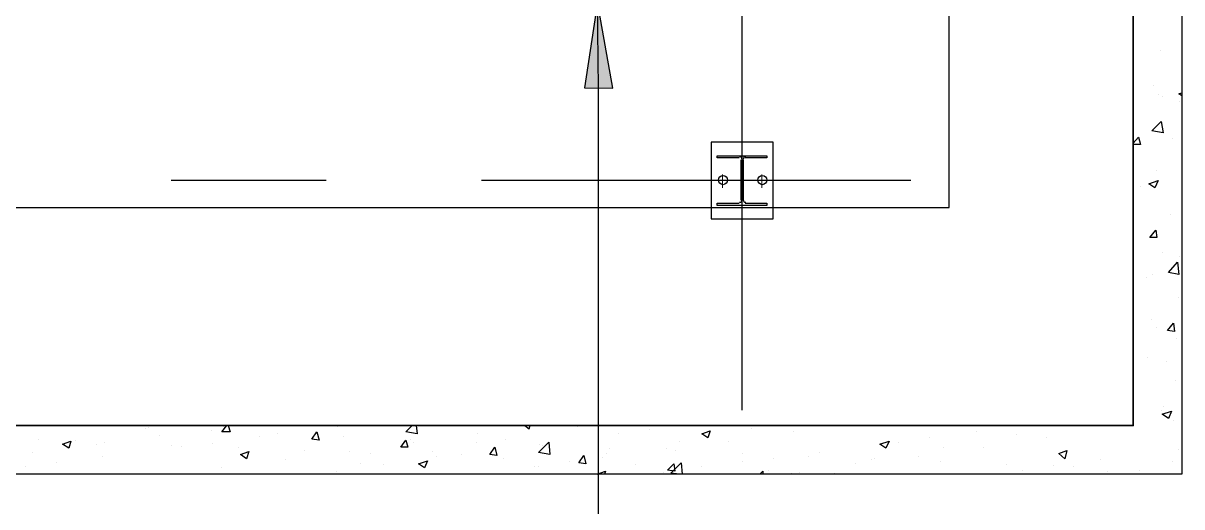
# Model space of a CAD drawing. Header units: inches. Extents: x 0 to 63075, y 0 to 44550.
# Drawn here: x 30053 to 33612, y 30238 to 31724 of the extents above; entities that cross this region are included whole.
import ezdxf

# ---------------------------------------------------------------- set-up
doc = ezdxf.new("R2010")
doc.units = ezdxf.units.IN
doc.header["$MEASUREMENT"] = 0
doc.layers.add('PDF2_Geometry', color=7, linetype='Continuous')
doc.layers.add('PDF_Symbol (Howden)', color=7, linetype='Continuous')

# ---------------------------------------------------------------- blocks, each defined once
blk = doc.blocks.new('1693 Drift')
at = {"layer": 'PDF2_Geometry', "color": 253, "lineweight": 25, "true_color": 0x999999}
for points in [[(-179096.8, -8278.6), (-179096.8, -11053), (-177094.7, -13055.1), (-159078.8, -13055.1), (-159078.8, -19061.5), (-177094.7, -19061.5), (-179096.8, -21063.6), (-179093.7, -29904.7)], [(-179093.7, -11053), (-179093.7, -8281.8), (-179093.7, -11053), (-177091.5, -13055.1), (-159078.8, -13055.1), (-159078.8, -19061.5), (-177091.5, -19061.5), (-179093.7, -21060.4), (-179093.7, -29901.6)], [(-178896.6, -8278.6), (-178947.5, -10992.6), (-177034.3, -12905.8), (-158929.4, -12905.8), (-158929.4, -19210.9), (-177034.3, -19210.9), (-178937.9, -21114.5), (-178925.2, -29904.7)]]:
    blk.add_lwpolyline(points, dxfattribs=at)
at = {"layer": 'PDF2_Geometry', "color": 252, "lineweight": 35, "true_color": 0x939598}
blk.add_lwpolyline([(-177094.7, -13055.1), (-159078.8, -13055.1), (-159078.8, -19061.5), (-177094.7, -19061.5)], close=True, dxfattribs=at)
at = {"layer": 'PDF2_Geometry', "color": 252, "lineweight": 25, "true_color": 0x939598}
for points in [[(-159644.5, -18391), (-159647.7, -13684.4), (-171056.6, -13687.6), (-171056.6, -18391)], [(-158986.6, -18162.1), (-159021.6, -18155.8), (-158993, -18127.2)], [(-160375.4, -18425.9), (-160184.7, -18425.9), (-160184.7, -18190.7), (-160375.4, -18190.7)], [(-159002.5, -18308.3), (-159012.1, -18330.6), (-159031.1, -18317.9)], [(-159008.9, -18460.9), (-159005.7, -18483.1), (-159028, -18483.1)], [(-158939, -18597.5), (-158970.8, -18591.2), (-158942.2, -18559.4)], [(-158954.9, -18746.9), (-158951.7, -18772.3), (-158973.9, -18769.1)], [(-158961.2, -19017), (-158970.8, -19039.3), (-158989.8, -19026.5)], [(-160378.6, -19077.4), (-160385, -19099.6), (-160404, -19086.9)], [(-162342.6, -19109.2), (-162348.9, -19131.4), (-162368, -19118.7)], [(-161586.2, -19080.6), (-161579.9, -19106), (-161602.1, -19102.8)], [(-161312.9, -19106), (-161306.6, -19128.2), (-161328.8, -19128.2)], [(-160871.2, -19150.5), (-160906.1, -19144.1), (-160874.4, -19112.3)], [(-159828.8, -19109.2), (-159838.3, -19131.4), (-159857.4, -19118.7)], [(-161796, -19141), (-161802.3, -19163.2), (-161821.4, -19150.5)], [(-161039.6, -19128.2), (-161033.3, -19153.7), (-161055.5, -19150.5)], [(-159282.2, -19137.8), (-159288.6, -19163.2), (-159307.6, -19147.3)], [(-161246.2, -19169.6), (-161255.7, -19191.8), (-161274.8, -19179.1)], [(-160766.3, -19153.7), (-160760, -19179.1), (-160782.2, -19175.9)], [(-160489.8, -19179.1), (-160486.6, -19201.3), (-160508.9, -19198.2)]]:
    blk.add_lwpolyline(points, close=True, dxfattribs=at)
for points in [[(-160280.1, -19013.8), (-160280.1, -16906.8)], [(-158996.2, -17907.9), (-158996.2, -17907.9)], [(-159015.2, -18015.9), (-159015.2, -18015.9)], [(-159002.5, -18044.6), (-159002.5, -18044.6)], [(-158929.4, -18047.7), (-158939, -18041.4), (-158929.4, -18038.2)], [(-158989.8, -18050.9), (-158989.8, -18050.9)], [(-158935.8, -18066.8), (-158935.8, -18066.8)], [(-159078.8, -18193.9), (-159062.9, -18174.8), (-159056.6, -18197.1), (-159078.8, -18197.1)], [(-158958, -18178), (-158958, -18178)], [(-160289.6, -18238.4), (-160356.4, -18238.4), (-160356.4, -18232.1), (-160203.8, -18232.1), (-160203.8, -18238.4), (-160270.5, -18238.4)], [(-160283.3, -18368.7), (-160283.3, -18244.8)], [(-160276.9, -18244.8), (-160276.9, -18368.7)], [(-159005.7, -18276.5), (-159005.7, -18276.5)], [(-161557.6, -18308.3), (-162034.3, -18308.3)], [(-159762.1, -18308.3), (-161080.9, -18308.3)], [(-159056.6, -18327.4), (-159056.6, -18327.4)], [(-160270.5, -18378.2), (-160203.8, -18378.2), (-160203.8, -18384.6), (-160356.4, -18384.6), (-160356.4, -18378.2), (-160289.6, -18378.2)], [(-158964.4, -18413.2), (-158964.4, -18413.2)], [(-158929.4, -18413.2), (-158929.4, -18413.2)], [(-158989.8, -18530.8), (-158989.8, -18530.8)], [(-158935.8, -18540.3), (-158935.8, -18540.3)], [(-159037.5, -18607.1), (-159037.5, -18607.1)], [(-159018.4, -18597.5), (-159018.4, -18597.5)], [(-158939, -18667.4), (-158939, -18667.4)], [(-159021.6, -18734.2), (-159021.6, -18734.2)], [(-159005.7, -18759.6), (-159005.7, -18759.6)], [(-158945.3, -18794.6), (-158945.3, -18794.6)], [(-159034.3, -18851.8), (-159034.3, -18851.8)], [(-158977.1, -18864.5), (-158977.1, -18864.5)], [(-158948.5, -18921.7), (-158948.5, -18921.7)], [(-158986.6, -19004.3), (-158986.6, -19004.3)], [(-158993, -19013.8), (-158993, -19013.8)], [(-162113.8, -19071), (-162113.8, -19071)], [(-162104.2, -19067.9), (-162104.2, -19067.9)], [(-161910.4, -19077.4), (-161910.4, -19077.4)], [(-161859.5, -19061.5), (-161853.2, -19080.6), (-161878.6, -19080.6), (-161862.7, -19061.5)], [(-161872.2, -19064.7), (-161872.2, -19064.7)], [(-161522.7, -19064.7), (-161522.7, -19064.7)], [(-161281.1, -19061.5), (-161278, -19086.9), (-161312.9, -19080.6), (-161293.9, -19061.5)], [(-160947.5, -19061.5), (-160934.7, -19071), (-160931.6, -19061.5)], [(-160903, -19061.5), (-160903, -19061.5)], [(-160785.4, -19064.7), (-160785.4, -19064.7)], [(-160566.1, -19074.2), (-160566.1, -19074.2)], [(-160251.5, -19071), (-160251.5, -19071)], [(-158954.9, -19045.6), (-158954.9, -19045.6)], [(-162441.1, -19102.8), (-162441.1, -19102.8)], [(-162326.7, -19106), (-162326.7, -19106)], [(-162237.7, -19112.3), (-162237.7, -19112.3)], [(-162069.3, -19093.3), (-162069.3, -19093.3)], [(-161764.2, -19096.5), (-161764.2, -19096.5)], [(-161707, -19086.9), (-161707, -19086.9)], [(-161503.6, -19096.5), (-161503.6, -19096.5)], [(-161300.2, -19102.8), (-161300.2, -19102.8)], [(-161290.7, -19112.3), (-161290.7, -19112.3)], [(-161096.8, -19112.3), (-161096.8, -19112.3)], [(-161093.6, -19086.9), (-161093.6, -19086.9)], [(-161007.8, -19102.8), (-161007.8, -19102.8)], [(-160661.4, -19086.9), (-160661.4, -19086.9)], [(-160473.9, -19109.2), (-160473.9, -19109.2)], [(-160321.4, -19109.2), (-160321.4, -19109.2)], [(-160121.2, -19080.6), (-160121.2, -19080.6)], [(-159800.2, -19112.3), (-159800.2, -19112.3)], [(-159704.9, -19099.6), (-159704.9, -19099.6)], [(-159558.7, -19080.6), (-159558.7, -19080.6)], [(-159437.9, -19090.1), (-159437.9, -19090.1)], [(-159345.8, -19099.6), (-159345.8, -19099.6)], [(-162460.2, -19144.1), (-162460.2, -19144.1)], [(-162263.1, -19118.7), (-162263.1, -19118.7)], [(-162034.3, -19121.9), (-162034.3, -19121.9)], [(-162002.5, -19125.1), (-162002.5, -19125.1)], [(-161907.2, -19115.5), (-161907.2, -19115.5)], [(-161827.8, -19128.2), (-161827.8, -19128.2)], [(-161624.4, -19137.8), (-161624.4, -19137.8)], [(-161487.7, -19141), (-161487.7, -19141)], [(-161421, -19147.3), (-161421, -19147.3)], [(-161230.3, -19141), (-161230.3, -19141)], [(-161046, -19137.8), (-161046, -19137.8)], [(-160903, -19118.7), (-160903, -19118.7)], [(-160893.4, -19121.9), (-160893.4, -19121.9)], [(-160696.4, -19147.3), (-160696.4, -19147.3)], [(-160686.9, -19131.4), (-160686.9, -19131.4)], [(-160512.1, -19131.4), (-160512.1, -19131.4)], [(-160483.5, -19137.8), (-160483.5, -19137.8)], [(-160280.1, -19147.3), (-160280.1, -19147.3)], [(-160041.7, -19144.1), (-160041.7, -19144.1)], [(-159660.4, -19128.2), (-159660.4, -19128.2)], [(-159539.6, -19128.2), (-159539.6, -19128.2)], [(-158939, -19134.6), (-158939, -19134.6)], [(-162387.1, -19175.9), (-162387.1, -19175.9)], [(-162244.1, -19156.8), (-162244.1, -19156.8)], [(-161681.6, -19166.4), (-161681.6, -19166.4)], [(-161452.8, -19179.1), (-161452.8, -19179.1)], [(-161382.8, -19182.3), (-161382.8, -19182.3)], [(-161217.6, -19156.8), (-161217.6, -19156.8)], [(-161141.3, -19150.5), (-161141.3, -19150.5)], [(-161014.2, -19163.2), (-161014.2, -19163.2)], [(-160810.8, -19172.7), (-160810.8, -19172.7)], [(-160709.1, -19160), (-160709.1, -19160)], [(-160607.4, -19182.3), (-160607.4, -19182.3)], [(-160473.9, -19210.9), (-160499.4, -19207.7), (-160467.6, -19175.9), (-160464.4, -19210.9)], [(-160280.1, -19172.7), (-160280.1, -19172.7)], [(-160184.7, -19163.2), (-160184.7, -19163.2)], [(-160076.7, -19156.8), (-160076.7, -19156.8)], [(-159930.5, -19179.1), (-159930.5, -19179.1)], [(-159882.8, -19166.4), (-159882.8, -19166.4)], [(-159873.3, -19163.2), (-159873.3, -19163.2)], [(-159739.8, -19156.8), (-159739.8, -19156.8)], [(-159669.9, -19172.7), (-159669.9, -19172.7)], [(-159466.5, -19182.3), (-159466.5, -19182.3)], [(-159180.5, -19166.4), (-159180.5, -19166.4)], [(-158958, -19172.7), (-158958, -19172.7)], [(-162482.4, -19188.6), (-162482.4, -19188.6)], [(-161878.6, -19191.8), (-161878.6, -19191.8)], [(-161525.8, -19201.3), (-161525.8, -19201.3)], [(-160918.9, -19188.6), (-160918.9, -19188.6)], [(-160906.1, -19188.6), (-160906.1, -19188.6)], [(-160725, -19210.9), (-160699.6, -19201.3), (-160702.8, -19210.9)], [(-160725, -19210.9), (-160725, -19210.9)], [(-160521.6, -19204.5), (-160521.6, -19204.5)], [(-160404, -19188.6), (-160404, -19188.6)], [(-160226.1, -19210.9), (-160216.5, -19201.3), (-160216.5, -19210.9)], [(-160200.6, -19198.2), (-160200.6, -19198.2)], [(-160127.5, -19207.7), (-160127.5, -19207.7)], [(-160105.3, -19204.5), (-160105.3, -19204.5)], [(-159997.2, -19207.7), (-159997.2, -19207.7)], [(-159418.9, -19198.2), (-159418.9, -19198.2)], [(-159323.5, -19185.4), (-159323.5, -19185.4)], [(-159263.1, -19188.6), (-159263.1, -19188.6)], [(-159158.3, -19201.3), (-159158.3, -19201.3)], [(-159059.7, -19198.2), (-159059.7, -19198.2)]]:
    blk.add_lwpolyline(points, dxfattribs=at)
at = {"layer": 'PDF2_Geometry', "color": 252, "lineweight": 18, "true_color": 0x939598}
for points in [[(-160340.5, -18330.6), (-160340.5, -18289.3)], [(-160219.7, -18330.6), (-160219.7, -18289.3)], [(-160362.7, -18308.3), (-160321.4, -18308.3)], [(-160241.9, -18308.3), (-160200.6, -18308.3)]]:
    blk.add_lwpolyline(points, dxfattribs=at)
at = {"layer": 'PDF2_Geometry', "color": 252, "lineweight": 25, "true_color": 0x939598}
for centre in [(-160338.9, -18306.7), (-160218.1, -18306.7)]:
    blk.add_circle(centre, 14.3, dxfattribs=at)
for centre, start, end in [((-160288, -18243.2), 359.9999, 90.0546), ((-160269, -18243.2), 90.0001, 179.9999), ((-160288, -18367.1), 270.0001, 359.9999), ((-160269, -18367.1), 179.9999, 270.0546)]:
    blk.add_arc(centre, 7.94, start, end, dxfattribs=at)

msp = doc.modelspace()

# ---------------------------------------------------------------- linework, layer by layer
at = {"layer": 'PDF_Symbol (Howden)', "lineweight": 25}
msp.add_lwpolyline([(31820, 29396.2), (31820.8, 31524.8), (31816.9, 31788.8), (31776.9, 31525.3), (31864.7, 31524.3), (31816.9, 31788.8)], dxfattribs=at)
at = {"layer": 'PDF_Symbol (Howden)', "lineweight": 25, "transparency": 33554559}
msp.add_solid([(31864.7, 31524.3), (31864.7, 31524.3), (31776.9, 31525.3), (31816.9, 31788.8)], dxfattribs=at)

# ---------------------------------------------------------------- block references
msp.add_blockref('1693 Drift', (192541.7, 49549))

doc.saveas('drawing.dxf')
